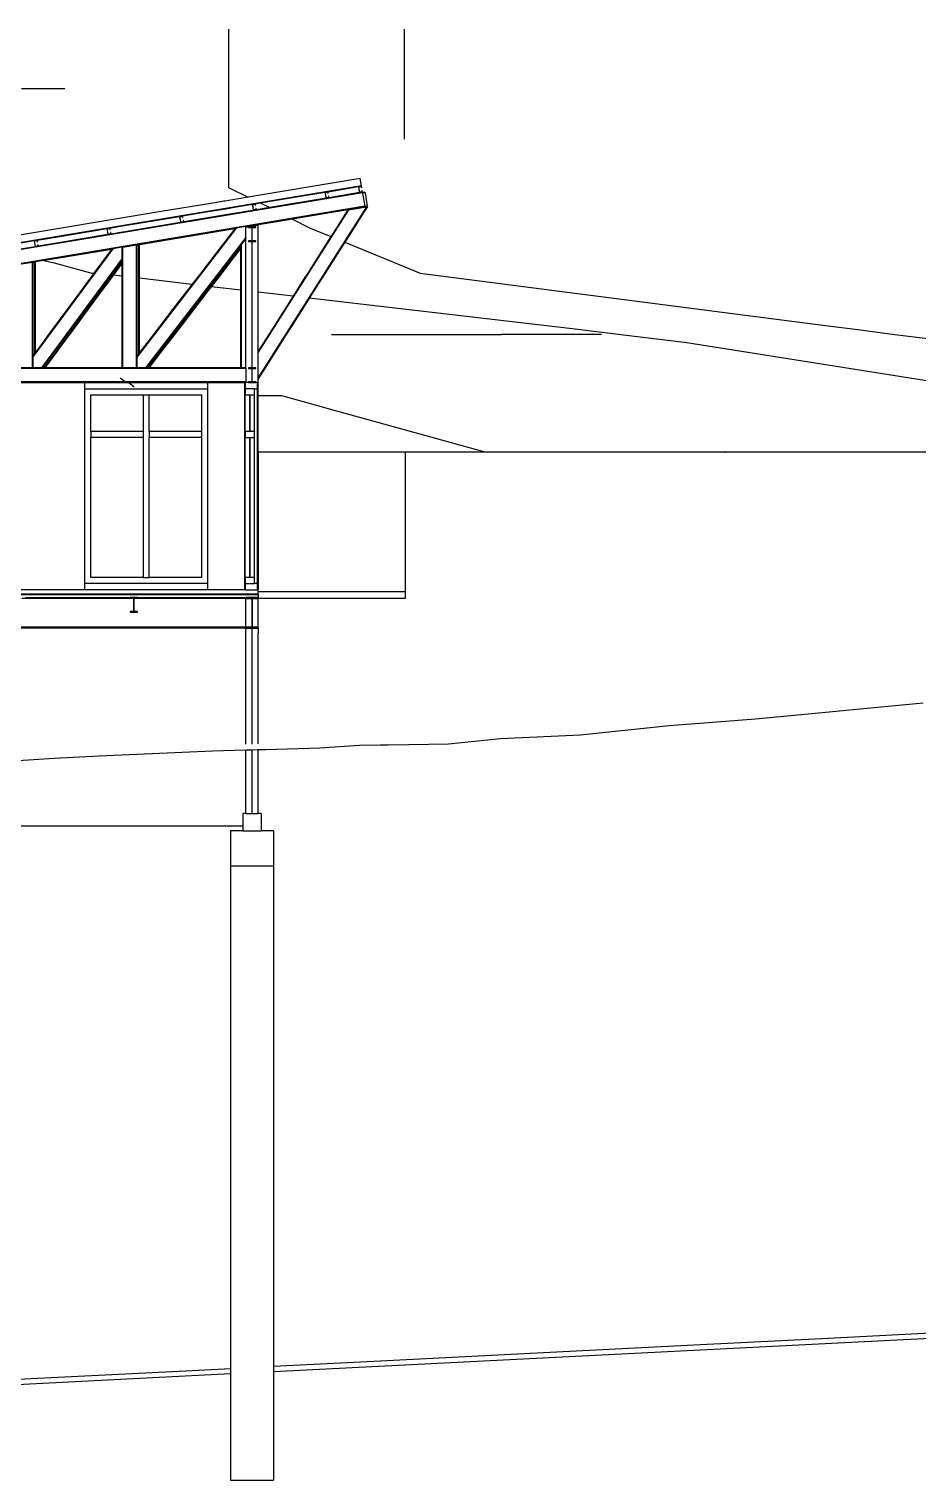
# Model space of a CAD drawing. Extents: x -35.4 to 35.4, y -10.3 to 13.4.
# Drawn here: x -15 to -0.53, y -10.25 to 13.37 of the extents above; entities that cross this region are included whole.
import ezdxf

# ---------------------------------------------------------------- set-up
doc = ezdxf.new("R2010")
doc.units = 0
doc.layers.get('0').update_dxf_attribs({"linetype": 'CONTINUOUS'})
doc.layers.add('SECTIONCUTEDGES', color=7, linetype='CONTINUOUS')

msp = doc.modelspace()

# ---------------------------------------------------------------- linework, layer by layer
for p, q in [((-11.755, 13.374), (-11.755, 10.783)), ((-8.895, 13.374), (-8.895, 13.198)), ((-8.895, 13.198), (-8.895, 13.136)), ((-8.895, 13.136), (-8.895, 13.094)), ((-8.895, 13.094), (-8.895, 12.708)), ((-8.895, 12.708), (-8.895, 12.507)), ((-14.458, 12.4), (-15.128, 12.4)), ((-14.421, 12.4), (-14.458, 12.4)), ((-8.895, 12.507), (-8.895, 12.423)), ((-8.895, 12.423), (-8.895, 12.419)), ((-8.895, 12.419), (-8.895, 12.4)), ((-8.895, 12.4), (-8.895, 12.147)), ((-8.895, 12.147), (-8.895, 12.118)), ((-8.895, 12.118), (-8.895, 12.031)), ((-8.895, 12.031), (-8.895, 11.995)), ((-8.895, 11.995), (-8.895, 11.98)), ((-8.895, 11.98), (-8.895, 11.959)), ((-8.895, 11.959), (-8.895, 11.958)), ((-8.895, 11.958), (-8.895, 11.582)), ((-9.572, 10.708), (-26.679, 7.856)), ((-11.745, 10.788), (-11.434, 10.636)), ((-9.623, 10.709), (-10.118, 10.627)), ((-9.573, 10.711), (-9.574, 10.717)), ((-9.534, 10.717), (-9.573, 10.711)), ((-9.573, 10.711), (-9.572, 10.708)), ((-9.572, 10.708), (-9.571, 10.701)), ((-9.532, 10.708), (-9.571, 10.701)), ((-9.571, 10.701), (-9.536, 10.49)), ((-9.534, 10.717), (-9.532, 10.708)), ((-9.532, 10.708), (-9.496, 10.49)), ((-9.536, 10.49), (-25.339, 7.856)), ((-11.477, 10.4), (-11.58, 10.383)), ((-11.351, 10.421), (-11.477, 10.4)), ((-11.084, 10.465), (-11.302, 10.429)), ((-9.534, 10.481), (-11.273, 10.191)), ((-9.507, 10.478), (-11.272, 7.698)), ((-9.799, 10.429), (-11.272, 8.109)), ((-11.239, 10.541), (-11.084, 10.465)), ((-10.167, 10.618), (-11.084, 10.465)), ((-9.977, 10.4), (-10.712, 10.278)), ((-9.83, 10.4), (-10.053, 10.048)), ((-9.494, 10.481), (-9.977, 10.4)), ((-9.812, 10.427), (-9.83, 10.4)), ((-9.812, 10.427), (-9.799, 10.429)), ((-9.545, 10.4), (-9.803, 9.993)), ((-9.799, 10.429), (-9.507, 10.478)), ((-9.494, 10.48), (-9.545, 10.4)), ((-9.535, 10.484), (-9.536, 10.49)), ((-9.496, 10.49), (-9.535, 10.484)), ((-9.534, 10.481), (-9.535, 10.484)), ((-9.507, 10.478), (-9.494, 10.48)), ((-9.494, 10.481), (-9.496, 10.49)), ((-9.494, 10.48), (-9.494, 10.48)), ((-9.494, 10.48), (-9.494, 10.48)), ((-9.494, 10.48), (-9.494, 10.48)), ((-12.535, 10.224), (-13.317, 10.093)), ((-11.636, 10.374), (-12.485, 10.232)), ((-11.598, 10.38), (-11.636, 10.374)), ((-11.58, 10.383), (-11.598, 10.38)), ((-11.473, 10.157), (-11.273, 10.191)), ((-11.372, 10.164), (-11.432, 10.154)), ((-11.372, 10.164), (-11.322, 10.172)), ((-11.372, 10.154), (-11.372, 10.164)), ((-11.322, 10.172), (-11.312, 10.174)), ((-11.312, 10.174), (-11.272, 10.181)), ((-11.312, 10.174), (-11.312, 10.174)), ((-11.272, 10.184), (-11.273, 10.191)), ((-11.104, 10.212), (-11.272, 10.184)), ((-11.272, 10.181), (-11.272, 10.184)), ((-11.272, 10.181), (-11.272, 10.181)), ((-11.272, 9.935), (-11.272, 10.181)), ((-10.932, 10.241), (-11.104, 10.212)), ((-10.712, 10.278), (-10.932, 10.241)), ((-10.712, 10.278), (-10.423, 10.129)), ((-13.718, 10.026), (-14.524, 9.892)), ((-13.317, 10.093), (-13.669, 10.035)), ((-11.633, 10.131), (-13.245, 8.037)), ((-11.647, 10.128), (-13.245, 9.862)), ((-12.755, 9.937), (-13.205, 9.862)), ((-11.472, 9.979), (-13.105, 7.856)), ((-11.653, 10.121), (-12.755, 9.937)), ((-11.653, 10.121), (-11.964, 9.717)), ((-11.647, 10.128), (-11.653, 10.121)), ((-11.633, 10.131), (-11.647, 10.128)), ((-11.473, 10.157), (-11.633, 10.131)), ((-11.472, 9.963), (-11.542, 9.871)), ((-11.472, 10.147), (-11.473, 10.157)), ((-11.472, 10.147), (-11.432, 10.154)), ((-11.472, 9.979), (-11.472, 10.147)), ((-11.472, 9.963), (-11.472, 9.979)), ((-11.472, 7.856), (-11.472, 9.963)), ((-11.272, 9.524), (-11.272, 9.935)), ((-10.423, 10.129), (-10.088, 9.993)), ((-10.088, 9.993), (-10.153, 9.89)), ((-10.053, 10.048), (-10.088, 9.993)), ((-9.803, 9.993), (-9.862, 9.901)), ((-14.902, 9.829), (-15.412, 9.744)), ((-13.641, 9.796), (-14.937, 8.042)), ((-13.655, 9.794), (-14.937, 9.58)), ((-14.524, 9.892), (-14.853, 9.837)), ((-13.66, 9.786), (-14.579, 9.633)), ((-13.66, 9.786), (-13.946, 9.4)), ((-13.655, 9.794), (-13.66, 9.786)), ((-13.641, 9.796), (-13.655, 9.794)), ((-13.485, 9.822), (-13.641, 9.796)), ((-13.485, 9.822), (-13.475, 9.824)), ((-13.485, 9.637), (-13.485, 9.822)), ((-13.475, 9.824), (-13.254, 9.861)), ((-13.475, 7.856), (-13.475, 9.824)), ((-13.254, 9.861), (-13.245, 9.862)), ((-13.254, 7.856), (-13.254, 9.861)), ((-13.245, 9.855), (-13.245, 9.862)), ((-13.245, 9.855), (-13.214, 9.861)), ((-13.245, 8.053), (-13.245, 9.855)), ((-13.214, 9.861), (-13.205, 9.862)), ((-13.214, 8.092), (-13.214, 9.861)), ((-13.205, 9.4), (-13.205, 9.862)), ((-11.552, 9.859), (-13.093, 7.856)), ((-11.552, 9.823), (-13.065, 7.856)), ((-11.964, 9.717), (-12.208, 9.4)), ((-11.552, 9.807), (-11.682, 9.638)), ((-11.542, 9.871), (-11.552, 9.859)), ((-11.552, 9.823), (-11.552, 9.859)), ((-11.552, 9.807), (-11.552, 9.823)), ((-11.552, 9.602), (-11.552, 9.807)), ((-11.542, 7.856), (-11.542, 9.871)), ((-11.372, 7.856), (-11.372, 9.914)), ((-10.153, 9.89), (-10.464, 9.4)), ((-9.919, 9.811), (-10.18, 9.4)), ((-9.862, 9.901), (-9.919, 9.811)), ((-9.862, 9.901), (-8.632, 9.4)), ((-15.167, 9.542), (-14.947, 9.578)), ((-14.947, 9.578), (-14.937, 9.58)), ((-14.947, 7.856), (-14.947, 9.578)), ((-14.937, 9.573), (-14.937, 9.58)), ((-14.937, 9.573), (-14.907, 9.578)), ((-14.937, 8.058), (-14.937, 9.573)), ((-14.907, 9.578), (-14.897, 9.58)), ((-14.907, 8.099), (-14.907, 9.578)), ((-14.765, 9.602), (-14.897, 9.58)), ((-14.897, 9.463), (-14.897, 9.58)), ((-14.897, 9.4), (-14.897, 9.463)), ((-13.485, 9.637), (-14.8, 7.856)), ((-13.485, 9.62), (-14.788, 7.856)), ((-14.579, 9.633), (-14.765, 9.602)), ((-14.765, 9.602), (-14.593, 9.564)), ((-13.485, 9.583), (-14.76, 7.856)), ((-14.593, 9.564), (-13.979, 9.4)), ((-13.485, 9.566), (-13.607, 9.4)), ((-13.485, 9.637), (-13.477, 9.631)), ((-13.485, 9.62), (-13.485, 9.637)), ((-13.477, 9.631), (-13.485, 9.62)), ((-13.485, 9.583), (-13.485, 9.62)), ((-13.485, 9.566), (-13.485, 9.583)), ((-13.485, 9.4), (-13.485, 9.566)), ((-11.682, 9.638), (-11.865, 9.4)), ((-11.552, 9.4), (-11.552, 9.602)), ((-11.272, 9.4), (-11.272, 9.524)), ((-14.897, 9.198), (-14.897, 9.4)), ((-14.041, 9.271), (-14.182, 9.08)), ((-13.998, 9.33), (-14.041, 9.271)), ((-13.948, 9.397), (-13.998, 9.33)), ((-13.979, 9.4), (-13.948, 9.397)), ((-13.946, 9.4), (-13.948, 9.397)), ((-13.685, 9.295), (-13.75, 9.207)), ((-13.633, 9.365), (-13.685, 9.295)), ((-13.607, 9.4), (-13.633, 9.365)), ((-13.485, 9.348), (-13.633, 9.365)), ((-13.485, 9.348), (-13.485, 9.4)), ((-13.485, 9.272), (-13.485, 9.348)), ((-13.485, 9.149), (-13.485, 9.272)), ((-13.205, 9.315), (-13.205, 9.4)), ((-12.35, 9.215), (-13.205, 9.315)), ((-13.205, 9.241), (-13.205, 9.315)), ((-13.205, 9.087), (-13.205, 9.241)), ((-12.35, 9.215), (-12.399, 9.151)), ((-12.208, 9.4), (-12.35, 9.215)), ((-11.865, 9.4), (-12.036, 9.178)), ((-11.552, 9.121), (-11.552, 9.4)), ((-11.272, 9.089), (-11.272, 9.4)), ((-10.504, 9.337), (-10.704, 9.022)), ((-10.492, 9.356), (-10.504, 9.337)), ((-10.49, 9.36), (-10.492, 9.356)), ((-10.464, 9.4), (-10.49, 9.36)), ((-10.251, 9.288), (-10.439, 8.991)), ((-10.23, 9.322), (-10.251, 9.288)), ((-10.225, 9.329), (-10.23, 9.322)), ((-10.18, 9.4), (-10.225, 9.329)), ((-8.632, 9.4), (-2.03, 8.547)), ((-14.897, 8.4), (-14.897, 9.198)), ((-14.182, 9.08), (-14.685, 8.4)), ((-13.881, 9.03), (-14.346, 8.4)), ((-13.75, 9.207), (-13.881, 9.03)), ((-13.485, 8.964), (-13.485, 9.149)), ((-13.205, 8.918), (-13.205, 9.087)), ((-12.399, 9.151), (-12.558, 8.945)), ((-12.084, 9.116), (-12.265, 8.881)), ((-12.036, 9.178), (-12.084, 9.116)), ((-11.552, 9.121), (-12.036, 9.178)), ((-11.552, 9.056), (-11.552, 9.121)), ((-11.552, 8.724), (-11.552, 9.056)), ((-10.704, 9.022), (-11.272, 9.089)), ((-11.272, 9.025), (-11.272, 9.089)), ((-11.272, 8.662), (-11.272, 9.025)), ((-10.704, 9.022), (-10.74, 8.966)), ((-10.439, 8.991), (-10.474, 8.936)), ((-6.108, 8.484), (-10.439, 8.991)), ((-13.485, 8.4), (-13.485, 8.964)), ((-13.205, 8.4), (-13.205, 8.918)), ((-12.65, 8.826), (-12.978, 8.4)), ((-12.558, 8.945), (-12.65, 8.826)), ((-12.346, 8.776), (-12.635, 8.4)), ((-12.265, 8.881), (-12.346, 8.776)), ((-10.74, 8.966), (-10.974, 8.597)), ((-10.474, 8.936), (-10.724, 8.542)), ((-11.552, 8.644), (-11.552, 8.724)), ((-11.552, 8.4), (-11.552, 8.644)), ((-11.272, 8.598), (-11.272, 8.662)), ((-11.272, 8.4), (-11.272, 8.598)), ((-11.002, 8.553), (-11.099, 8.4)), ((-10.974, 8.597), (-11.002, 8.553)), ((-10.744, 8.51), (-10.814, 8.4)), ((-10.724, 8.542), (-10.744, 8.51)), ((-2.03, 8.547), (-1.504, 8.483)), ((-14.897, 8.265), (-14.897, 8.4)), ((-14.685, 8.4), (-14.792, 8.254)), ((-14.346, 8.4), (-14.478, 8.221)), ((-13.485, 8.118), (-13.485, 8.4)), ((-13.205, 8.105), (-13.205, 8.4)), ((-12.978, 8.4), (-13.205, 8.105)), ((-12.635, 8.4), (-12.899, 8.057)), ((-11.552, 7.917), (-11.552, 8.4)), ((-11.272, 8.127), (-11.272, 8.4)), ((-11.099, 8.4), (-11.272, 8.127)), ((-10.814, 8.4), (-11.148, 7.875)), ((-10.078, 8.4), (-7.308, 8.4)), ((-6.498, 8.4), (-7.308, 8.4)), ((-5.678, 8.4), (-6.498, 8.4)), ((-5.409, 8.4), (-6.108, 8.484)), ((-4.29, 8.262), (-5.409, 8.4)), ((-1.504, 8.483), (-0.903, 8.4)), ((-0.903, 8.4), (1.117, 8.156)), ((-14.907, 8.099), (-14.937, 8.058)), ((-14.937, 8.058), (-14.937, 8.042)), ((-14.937, 7.856), (-14.937, 8.042)), ((-14.897, 8.112), (-14.907, 8.099)), ((-14.897, 8.165), (-14.897, 8.265)), ((-14.897, 8.112), (-14.897, 8.165)), ((-14.863, 8.159), (-14.897, 8.112)), ((-14.792, 8.254), (-14.863, 8.159)), ((-14.564, 8.105), (-14.748, 7.856)), ((-14.478, 8.221), (-14.564, 8.105)), ((-13.485, 7.91), (-13.485, 8.118)), ((-13.214, 8.092), (-13.245, 8.053)), ((-13.245, 8.053), (-13.245, 8.037)), ((-13.245, 7.856), (-13.245, 8.037)), ((-13.205, 8.105), (-13.214, 8.092)), ((-12.899, 8.057), (-13.053, 7.856)), ((-11.272, 8.109), (-11.272, 8.127)), ((-11.272, 7.698), (-11.272, 8.109)), ((1.173, 7.4), (-4.29, 8.262)), ((-11.472, 7.847), (-26.272, 7.847)), ((-14.947, 7.856), (-15.167, 7.856)), ((-14.937, 7.856), (-14.947, 7.856)), ((-14.8, 7.856), (-14.937, 7.856)), ((-14.8, 7.856), (-14.788, 7.856)), ((-14.76, 7.856), (-14.788, 7.856)), ((-14.748, 7.856), (-14.76, 7.856)), ((-13.485, 7.856), (-14.748, 7.856)), ((-13.485, 7.856), (-13.485, 7.91)), ((-13.475, 7.856), (-13.485, 7.856)), ((-13.254, 7.856), (-13.475, 7.856)), ((-13.245, 7.856), (-13.254, 7.856)), ((-13.105, 7.856), (-13.245, 7.856)), ((-13.105, 7.856), (-13.093, 7.856)), ((-13.065, 7.856), (-13.093, 7.856)), ((-13.053, 7.856), (-13.065, 7.856)), ((-11.552, 7.856), (-13.053, 7.856)), ((-11.552, 7.856), (-11.552, 7.917)), ((-11.542, 7.856), (-11.552, 7.856)), ((-11.472, 7.856), (-11.542, 7.856)), ((-11.472, 7.856), (-11.472, 7.847)), ((-11.472, 7.847), (-11.472, 7.626)), ((-11.148, 7.875), (-11.272, 7.679)), ((-11.472, 7.626), (-26.272, 7.626)), ((-26.262, 7.616), (-11.482, 7.616)), ((-14.097, 7.612), (-15.247, 7.612)), ((-14.097, 7.516), (-14.097, 7.612)), ((-13.52, 7.695), (-13.431, 7.626)), ((-13.379, 7.616), (-13.29, 7.548)), ((-13.379, 7.616), (-13.29, 7.548)), ((-13.379, 7.616), (-13.29, 7.548)), ((-11.492, 7.612), (-12.097, 7.612)), ((-12.097, 7.612), (-12.097, 7.516)), ((-11.492, 7.612), (-11.492, 4.242)), ((-11.492, 7.612), (-11.482, 7.612)), ((-11.472, 7.626), (-11.472, 7.616)), ((-11.282, 7.612), (-11.272, 7.612)), ((-11.272, 7.679), (-11.272, 7.698)), ((-11.272, 7.612), (-11.272, 7.679)), ((-11.272, 7.511), (-11.272, 7.612)), ((-14.097, 7.516), (-12.097, 7.516)), ((-14.097, 4.342), (-14.097, 7.516)), ((-13.997, 6.822), (-13.997, 7.416)), ((-13.997, 7.416), (-13.147, 7.416)), ((-13.147, 7.416), (-13.047, 7.416)), ((-13.147, 7.416), (-13.147, 6.822)), ((-13.047, 6.822), (-13.047, 7.416)), ((-13.047, 7.416), (-12.197, 7.416)), ((-12.197, 7.416), (-12.197, 6.822)), ((-12.097, 7.516), (-12.097, 4.342)), ((-11.482, 6.822), (-11.482, 7.416)), ((-11.332, 6.822), (-11.332, 7.416)), ((-11.282, 4.342), (-11.282, 7.516)), ((-11.272, 7.459), (-11.272, 7.511)), ((-11.272, 7.4), (-11.272, 7.459)), ((-10.888, 7.4), (-11.272, 7.4)), ((-11.272, 7.159), (-11.272, 7.4)), ((-10.337, 7.247), (-10.888, 7.4)), ((-11.272, 7.143), (-11.272, 7.159)), ((-11.272, 7.049), (-11.272, 7.143)), ((-10.015, 7.158), (-10.337, 7.247)), ((-9.636, 7.053), (-10.015, 7.158)), ((-11.272, 6.941), (-11.272, 7.049)), ((-11.272, 6.679), (-11.272, 6.941)), ((-7.573, 6.482), (-9.636, 7.053)), ((-13.147, 6.822), (-13.997, 6.822)), ((-13.997, 6.822), (-13.997, 6.722)), ((-13.147, 6.722), (-13.997, 6.722)), ((-13.997, 4.442), (-13.997, 6.722)), ((-13.147, 6.822), (-13.147, 6.722)), ((-13.147, 6.722), (-13.147, 4.442)), ((-12.197, 6.822), (-13.047, 6.822)), ((-13.047, 6.822), (-13.047, 6.722)), ((-12.197, 6.722), (-13.047, 6.722)), ((-13.047, 4.442), (-13.047, 6.722)), ((-12.197, 6.822), (-12.197, 6.722)), ((-12.197, 6.722), (-12.197, 4.442)), ((-11.482, 4.442), (-11.482, 6.722)), ((-11.332, 4.442), (-11.332, 6.722)), ((-11.272, 6.638), (-11.272, 6.679)), ((-11.272, 6.543), (-11.272, 6.638)), ((-11.272, 6.482), (-11.272, 6.543)), ((-10.759, 6.482), (-11.272, 6.482)), ((-11.272, 6.482), (-11.272, 4.242)), ((-10.482, 6.482), (-10.759, 6.482)), ((-10.216, 6.482), (-10.482, 6.482)), ((-10.004, 6.482), (-10.216, 6.482)), ((-9.223, 6.482), (-10.004, 6.482)), ((-8.87, 6.482), (-9.223, 6.482)), ((-8.021, 6.482), (-8.87, 6.482)), ((-8.87, 4.208), (-8.87, 6.482)), ((-7.708, 6.482), (-8.021, 6.482)), ((-7.573, 6.482), (-7.708, 6.482)), ((-5.597, 6.482), (-7.573, 6.482)), ((-5.557, 6.482), (-5.597, 6.482)), ((-3.96, 6.482), (-5.557, 6.482)), ((-3.882, 6.482), (-3.96, 6.482)), ((-3.674, 6.482), (-3.882, 6.482)), ((-3.674, 6.482), (-3.663, 6.483)), ((-3.663, 6.482), (-3.674, 6.482)), ((-3.663, 6.482), (-3.663, 6.483)), ((-3.663, 6.483), (-3.663, 6.482)), ((-2.688, 6.482), (-3.663, 6.482)), ((-2.354, 6.482), (-2.688, 6.482)), ((-0.61, 6.482), (-2.354, 6.482)), ((-0.246, 6.482), (-0.61, 6.482)), ((-12.097, 4.342), (-14.097, 4.342)), ((-14.097, 4.242), (-14.097, 4.342)), ((-13.147, 4.442), (-13.997, 4.442)), ((-13.147, 4.442), (-13.047, 4.442)), ((-12.197, 4.442), (-13.047, 4.442)), ((-12.097, 4.342), (-12.097, 4.242)), ((-13.3, 4.1), (-15.119, 4.1)), ((-15.062, 4.116), (-13.357, 4.116)), ((-11.472, 4.1), (-13.294, 4.1)), ((-13.237, 4.116), (-11.472, 4.116)), ((-11.472, 3.632), (-11.472, 4.1)), ((-11.272, 3.632), (-11.272, 4.1)), ((-11.472, 3.632), (-18.772, 3.632)), ((-13.544, 3.616), (-15.535, 3.616)), ((-13.393, 3.616), (-13.544, 3.616)), ((-12.726, 3.616), (-13.393, 3.616)), ((-12.39, 3.616), (-12.726, 3.616)), ((-11.472, 3.616), (-12.39, 3.616)), ((-11.472, 3.469), (-11.472, 3.616)), ((-11.372, 1.731), (-11.372, 3.616)), ((-11.272, 3.616), (-11.272, 3.54)), ((-11.472, 3.443), (-11.472, 3.469)), ((-11.472, 3.429), (-11.472, 3.443)), ((-11.472, 3.4), (-11.472, 3.429)), ((-11.472, 2.785), (-11.472, 3.4)), ((-11.272, 3.488), (-11.272, 3.54)), ((-11.272, 3.459), (-11.272, 3.488)), ((-11.272, 3.4), (-11.272, 3.459)), ((-11.272, 2.823), (-11.272, 3.4)), ((-11.472, 2.4), (-11.472, 2.785)), ((-11.272, 2.4), (-11.272, 2.823)), ((-11.472, 1.922), (-11.472, 2.4)), ((-11.272, 1.954), (-11.272, 2.4)), ((-11.472, 1.739), (-11.472, 1.922)), ((-11.272, 1.784), (-11.272, 1.954)), ((-11.472, 1.728), (-11.472, 1.739)), ((-11.272, 1.733), (-11.272, 1.784)), ((-11.472, 0.597), (-11.472, 1.634)), ((-11.372, 0.597), (-11.372, 1.637)), ((-11.272, 0.597), (-11.272, 1.64)), ((-11.472, 0.597), (-11.522, 0.597)), ((-11.522, 0.597), (-11.522, 0.4)), ((-11.472, 0.597), (-11.372, 0.597)), ((-11.372, 0.597), (-11.272, 0.597)), ((-11.222, 0.597), (-11.272, 0.597)), ((-11.222, 0.597), (-11.222, 0.316)), ((-21.77, 0.4), (-12.244, 0.4)), ((-12.244, 0.4), (-12.054, 0.4)), ((-12.054, 0.4), (-11.522, 0.4)), ((-11.522, 0.316), (-11.722, 0.316)), ((-11.722, 0.316), (-11.722, -0.254)), ((-11.522, 0.4), (-11.522, 0.316)), ((-11.522, 0.316), (-11.222, 0.316)), ((-11.183, 0.316), (-11.222, 0.316)), ((-11.022, 0.316), (-11.183, 0.316)), ((-11.022, 0.316), (-11.022, -0.254)), ((-11.722, -0.254), (-11.022, -0.254)), ((-11.722, -0.254), (-11.722, -3.976)), ((-11.022, -0.254), (-11.022, -6.681)), ((-11.722, -3.976), (-11.722, -8.442)), ((-11.022, -8.485), (27.016, -6.557)), ((-11.022, -6.681), (-11.022, -8.406)), ((2.32, -7.73), (-1.99, -7.948)), ((-1.99, -7.948), (-4.179, -8.059)), ((-4.179, -8.059), (-9.386, -8.323)), ((-12.449, -8.479), (-23.161, -9.021)), ((-11.722, -8.442), (-12.449, -8.479)), ((-11.722, -8.442), (-11.722, -8.52)), ((-9.386, -8.323), (-11.022, -8.406)), ((-11.022, -8.406), (-11.022, -8.485)), ((-11.022, -8.485), (-11.022, -10.254)), ((-26.022, -9.245), (-11.722, -8.52)), ((-11.722, -8.52), (-11.722, -10.254)), ((-11.722, -10.254), (-11.022, -10.254))]:
    msp.add_line(p, q)
at = {"layer": 'SECTIONCUTEDGES'}
for p, q in [((-9.611, 10.94), (-11.434, 10.636)), ((-9.591, 10.822), (-9.611, 10.94)), ((-9.591, 10.822), (-26.813, 7.951)), ((-11.434, 10.636), (-11.748, 10.584)), ((-11.239, 10.541), (-10.184, 10.717)), ((-10.134, 10.725), (-10.184, 10.717)), ((-10.184, 10.717), (-10.167, 10.618)), ((-10.178, 10.713), (-10.139, 10.719)), ((-10.163, 10.624), (-10.178, 10.713)), ((-10.139, 10.719), (-10.135, 10.7)), ((-10.135, 10.7), (-10.13, 10.701)), ((-10.134, 10.725), (-9.639, 10.808)), ((-10.13, 10.701), (-10.134, 10.725)), ((-10.122, 10.651), (-10.127, 10.65)), ((-10.127, 10.65), (-10.124, 10.631)), ((-10.118, 10.627), (-10.122, 10.651)), ((-9.59, 10.816), (-9.639, 10.808)), ((-9.639, 10.808), (-9.623, 10.709)), ((-9.634, 10.804), (-9.594, 10.81)), ((-9.619, 10.715), (-9.634, 10.804)), ((-9.623, 10.709), (-9.574, 10.717)), ((-9.579, 10.721), (-9.619, 10.715)), ((-9.594, 10.81), (-9.591, 10.79)), ((-9.59, 10.816), (-9.591, 10.822)), ((-9.591, 10.79), (-9.586, 10.791)), ((-9.586, 10.791), (-9.59, 10.816)), ((-9.578, 10.742), (-9.583, 10.741)), ((-9.583, 10.741), (-9.579, 10.721)), ((-9.574, 10.717), (-9.578, 10.742)), ((-12.85, 10.4), (-13.831, 10.237)), ((-12.044, 10.534), (-12.85, 10.4)), ((-12.502, 10.331), (-12.085, 10.4)), ((-12.085, 10.4), (-11.796, 10.448)), ((-11.883, 10.561), (-12.044, 10.534)), ((-11.832, 10.57), (-11.883, 10.561)), ((-11.811, 10.573), (-11.832, 10.57)), ((-11.748, 10.584), (-11.811, 10.573)), ((-11.796, 10.448), (-11.739, 10.458)), ((-11.739, 10.458), (-11.72, 10.461)), ((-11.72, 10.461), (-11.713, 10.462)), ((-11.713, 10.462), (-11.69, 10.466)), ((-11.69, 10.466), (-11.367, 10.52)), ((-11.318, 10.528), (-11.367, 10.52)), ((-11.367, 10.52), (-11.351, 10.421)), ((-11.362, 10.516), (-11.322, 10.522)), ((-11.347, 10.427), (-11.362, 10.516)), ((-11.351, 10.421), (-11.302, 10.429)), ((-11.307, 10.433), (-11.347, 10.427)), ((-11.322, 10.522), (-11.319, 10.502)), ((-11.319, 10.502), (-11.314, 10.503)), ((-11.318, 10.528), (-11.239, 10.541)), ((-11.314, 10.503), (-11.318, 10.528)), ((-11.306, 10.454), (-11.311, 10.453)), ((-11.311, 10.453), (-11.307, 10.433)), ((-11.302, 10.429), (-11.306, 10.454)), ((-10.167, 10.618), (-10.118, 10.627)), ((-10.124, 10.631), (-10.163, 10.624)), ((-13.831, 10.237), (-14.474, 10.129)), ((-13.545, 10.157), (-12.551, 10.322)), ((-12.502, 10.331), (-12.551, 10.322)), ((-12.551, 10.322), (-12.535, 10.224)), ((-12.545, 10.318), (-12.506, 10.325)), ((-12.531, 10.23), (-12.545, 10.318)), ((-12.535, 10.224), (-12.485, 10.232)), ((-12.491, 10.236), (-12.531, 10.23)), ((-12.506, 10.325), (-12.503, 10.305)), ((-12.503, 10.305), (-12.498, 10.306)), ((-12.498, 10.306), (-12.502, 10.331)), ((-12.489, 10.257), (-12.494, 10.256)), ((-12.494, 10.256), (-12.491, 10.236)), ((-12.485, 10.232), (-12.489, 10.257)), ((-14.474, 10.129), (-16.004, 9.874)), ((-15.674, 9.802), (-14.918, 9.928)), ((-14.869, 9.936), (-14.918, 9.928)), ((-14.918, 9.928), (-14.902, 9.829)), ((-14.913, 9.924), (-14.873, 9.93)), ((-14.898, 9.835), (-14.913, 9.924)), ((-14.873, 9.93), (-14.87, 9.911)), ((-14.869, 9.936), (-14.502, 9.997)), ((-14.865, 9.911), (-14.869, 9.936)), ((-14.502, 9.997), (-13.735, 10.125)), ((-13.685, 10.133), (-13.735, 10.125)), ((-13.735, 10.125), (-13.718, 10.026)), ((-13.729, 10.121), (-13.69, 10.128)), ((-13.714, 10.032), (-13.729, 10.121)), ((-13.718, 10.026), (-13.669, 10.035)), ((-13.675, 10.039), (-13.714, 10.032)), ((-13.69, 10.128), (-13.686, 10.108)), ((-13.686, 10.108), (-13.681, 10.109)), ((-13.685, 10.133), (-13.545, 10.157)), ((-13.681, 10.109), (-13.685, 10.133)), ((-13.673, 10.059), (-13.678, 10.059)), ((-13.678, 10.059), (-13.675, 10.039)), ((-13.669, 10.035), (-13.673, 10.059)), ((-11.432, 10.154), (-11.432, 10.144)), ((-11.372, 10.154), (-11.432, 10.154)), ((-11.432, 10.144), (-11.375, 10.144)), ((-11.375, 9.924), (-11.432, 9.924)), ((-11.432, 9.924), (-11.432, 9.914)), ((-11.375, 10.144), (-11.375, 9.924)), ((-11.312, 10.154), (-11.372, 10.154)), ((-11.369, 9.924), (-11.369, 10.144)), ((-11.369, 10.144), (-11.312, 10.144)), ((-11.312, 9.924), (-11.369, 9.924)), ((-11.312, 10.144), (-11.312, 10.154)), ((-11.312, 9.914), (-11.312, 9.924)), ((-14.902, 9.829), (-14.853, 9.837)), ((-14.858, 9.842), (-14.898, 9.835)), ((-14.87, 9.911), (-14.865, 9.911)), ((-14.857, 9.862), (-14.862, 9.861)), ((-14.862, 9.861), (-14.858, 9.842)), ((-14.853, 9.837), (-14.857, 9.862)), ((-11.432, 9.914), (-11.372, 9.914)), ((-11.372, 9.914), (-11.312, 9.914)), ((-11.432, 7.856), (-11.432, 7.847)), ((-11.372, 7.856), (-11.432, 7.856)), ((-11.432, 7.847), (-11.375, 7.847)), ((-11.375, 7.847), (-11.375, 7.626)), ((-11.312, 7.856), (-11.372, 7.856)), ((-11.369, 7.626), (-11.369, 7.847)), ((-11.369, 7.847), (-11.312, 7.847)), ((-11.312, 7.847), (-11.312, 7.856)), ((-11.482, 7.616), (-11.482, 7.612)), ((-11.472, 7.616), (-11.482, 7.616)), ((-11.482, 7.612), (-11.482, 7.516)), ((-11.432, 7.616), (-11.472, 7.616)), ((-11.375, 7.626), (-11.432, 7.626)), ((-11.432, 7.626), (-11.432, 7.616)), ((-11.432, 7.616), (-11.312, 7.616)), ((-11.312, 7.626), (-11.369, 7.626)), ((-11.312, 7.616), (-11.312, 7.626)), ((-11.282, 7.616), (-11.312, 7.616)), ((-11.282, 7.612), (-11.282, 7.616)), ((-11.282, 7.516), (-11.282, 7.612)), ((-11.482, 7.516), (-11.482, 7.416)), ((-11.332, 7.516), (-11.482, 7.516)), ((-11.482, 7.416), (-11.407, 7.416)), ((-11.407, 7.416), (-11.332, 7.416)), ((-11.407, 6.822), (-11.407, 7.416)), ((-11.407, 7.416), (-11.407, 6.822)), ((-11.407, 7.416), (-11.407, 7.416)), ((-11.332, 7.516), (-11.282, 7.516)), ((-11.332, 7.416), (-11.332, 7.516)), ((-11.482, 6.822), (-11.482, 6.722)), ((-11.407, 6.822), (-11.482, 6.822)), ((-11.482, 6.722), (-11.407, 6.722)), ((-11.332, 6.822), (-11.407, 6.822)), ((-11.407, 6.722), (-11.332, 6.722)), ((-11.407, 4.442), (-11.407, 6.722)), ((-11.407, 6.722), (-11.407, 4.442)), ((-11.407, 6.722), (-11.407, 6.722)), ((-11.332, 6.722), (-11.332, 6.822)), ((-11.482, 4.442), (-11.482, 4.342)), ((-11.407, 4.442), (-11.482, 4.442)), ((-11.482, 4.342), (-11.332, 4.342)), ((-11.482, 4.342), (-11.482, 4.242)), ((-11.332, 4.442), (-11.407, 4.442)), ((-11.332, 4.342), (-11.332, 4.442)), ((-11.282, 4.342), (-11.332, 4.342)), ((-11.282, 4.242), (-11.282, 4.342)), ((-11.272, 4.172), (-26.472, 4.172)), ((-26.472, 4.166), (-11.272, 4.166)), ((-14.097, 4.242), (-15.247, 4.242)), ((-12.097, 4.242), (-14.097, 4.242)), ((-13.357, 4.116), (-13.357, 4.107)), ((-13.237, 4.116), (-13.357, 4.116)), ((-13.357, 4.107), (-13.3, 4.107)), ((-13.3, 4.107), (-13.294, 4.107)), ((-13.3, 4.107), (-13.3, 4.1)), ((-13.3, 4.1), (-13.3, 3.886)), ((-13.294, 4.107), (-13.237, 4.107)), ((-13.294, 4.1), (-13.294, 4.107)), ((-13.294, 3.886), (-13.294, 4.1)), ((-13.237, 4.107), (-13.237, 4.116)), ((-11.492, 4.242), (-12.097, 4.242)), ((-11.482, 4.242), (-11.492, 4.242)), ((-11.482, 4.242), (-11.282, 4.242)), ((-11.472, 4.116), (-11.472, 4.1)), ((-11.272, 4.116), (-11.472, 4.116)), ((-11.472, 4.1), (-11.377, 4.1)), ((-11.377, 4.1), (-11.377, 3.632)), ((-11.367, 4.1), (-11.272, 4.1)), ((-11.367, 3.632), (-11.367, 4.1)), ((-11.272, 4.242), (-11.282, 4.242)), ((-11.272, 4.208), (-11.272, 4.242)), ((-8.87, 4.208), (-11.272, 4.208)), ((-11.272, 4.172), (-11.272, 4.208)), ((-11.272, 4.166), (-11.272, 4.172)), ((-11.272, 4.166), (-11.272, 4.116)), ((-11.272, 4.107), (-11.272, 4.116)), ((-11.272, 4.107), (-8.87, 4.107)), ((-11.272, 4.1), (-11.272, 4.107)), ((-8.87, 4.107), (-8.87, 4.208)), ((-13.357, 3.886), (-13.357, 3.876)), ((-13.3, 3.886), (-13.357, 3.886)), ((-13.357, 3.876), (-13.237, 3.876)), ((-13.237, 3.886), (-13.294, 3.886)), ((-13.237, 3.876), (-13.237, 3.886)), ((-11.472, 3.632), (-11.472, 3.616)), ((-11.377, 3.632), (-11.472, 3.632)), ((-11.472, 3.616), (-11.372, 3.616)), ((-11.372, 3.616), (-11.272, 3.616)), ((-11.272, 3.632), (-11.367, 3.632)), ((-11.272, 3.619), (-11.272, 3.632)), ((-11.272, 3.616), (-11.272, 3.619)), ((-1.694, 2.282), (-0.441, 2.4)), ((-3.871, 2.087), (-3.174, 2.142)), ((-3.174, 2.142), (-1.744, 2.277)), ((-1.744, 2.277), (-1.694, 2.282)), ((-6.027, 1.882), (-4.58, 2.032)), ((-4.58, 2.032), (-3.937, 2.082)), ((-3.937, 2.082), (-3.871, 2.087)), ((-11.152, 1.643), (-10.27, 1.668)), ((-10.27, 1.668), (-9.622, 1.712)), ((-9.622, 1.712), (-9.279, 1.718)), ((-9.279, 1.718), (-9.153, 1.72)), ((-9.153, 1.72), (-8.817, 1.725)), ((-8.817, 1.725), (-8.17, 1.735)), ((-8.17, 1.735), (-7.324, 1.822)), ((-7.324, 1.822), (-6.027, 1.882)), ((-16.201, 1.4), (-14.595, 1.502)), ((-14.595, 1.502), (-13.862, 1.538)), ((-13.862, 1.538), (-12.014, 1.619)), ((-12.014, 1.619), (-11.472, 1.634)), ((-11.472, 1.634), (-11.372, 1.637)), ((-11.372, 1.637), (-11.272, 1.64)), ((-11.272, 1.64), (-11.152, 1.643))]:
    msp.add_line(p, q, dxfattribs=at)

doc.saveas('drawing.dxf')
